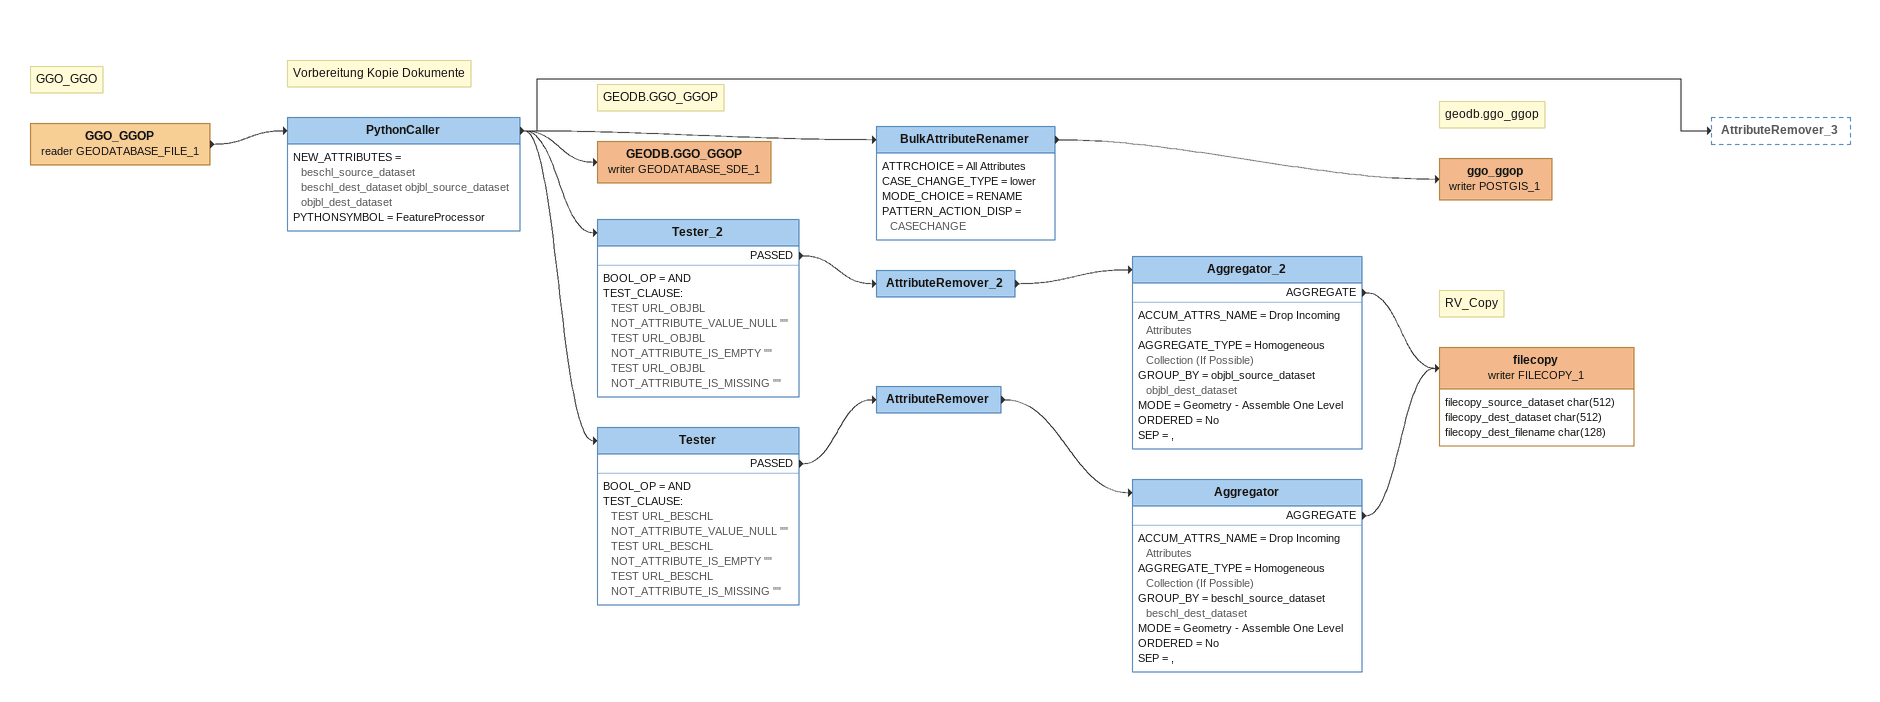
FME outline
Note: GGO_GGO
GGO_GGOP (reader GEODATABASE_FILE_1)
    -> PythonCaller
Note: Vorbereitung Kopie Dokumente
PythonCaller
    NEW_ATTRIBUTES = beschl_source_dataset beschl_dest_dataset objbl_source_dataset objbl_dest_dataset
    PYTHONSYMBOL = FeatureProcessor
    -> GEODB.GGO_GGOP (writer GEODATABASE_SDE_1)
    -> BulkAttributeRenamer
    -> Tester
    -> AttributeRemover_3
    -> Tester_2
Note: GEODB.GGO_GGOP
GEODB.GGO_GGOP (writer GEODATABASE_SDE_1)
BulkAttributeRenamer
    ATTRCHOICE = All Attributes
    CASE_CHANGE_TYPE = lower
    MODE_CHOICE = RENAME
    PATTERN_ACTION_DISP = CASECHANGE
    -> ggo_ggop (writer POSTGIS_1)
Note: geodb.ggo_ggop
ggo_ggop (writer POSTGIS_1)
Tester_2
    BOOL_OP = AND
    TEST_CLAUSE:
      TEST URL_OBJBL NOT_ATTRIBUTE_VALUE_NULL ""
      TEST URL_OBJBL NOT_ATTRIBUTE_IS_EMPTY ""
      TEST URL_OBJBL NOT_ATTRIBUTE_IS_MISSING ""
    PASSED -> AttributeRemover_2
AttributeRemover_2
    -> Aggregator_2
Aggregator_2
    ACCUM_ATTRS_NAME = Drop Incoming Attributes
    AGGREGATE_TYPE = Homogeneous Collection (If Possible)
    GROUP_BY = objbl_source_dataset objbl_dest_dataset
    MODE = Geometry - Assemble One Level
    ORDERED = No
    SEP = ,
    AGGREGATE -> filecopy (writer FILECOPY_1)
Tester
    BOOL_OP = AND
    TEST_CLAUSE:
      TEST URL_BESCHL NOT_ATTRIBUTE_VALUE_NULL ""
      TEST URL_BESCHL NOT_ATTRIBUTE_IS_EMPTY ""
      TEST URL_BESCHL NOT_ATTRIBUTE_IS_MISSING ""
    PASSED -> AttributeRemover
AttributeRemover
    -> Aggregator
Aggregator
    ACCUM_ATTRS_NAME = Drop Incoming Attributes
    AGGREGATE_TYPE = Homogeneous Collection (If Possible)
    GROUP_BY = beschl_source_dataset beschl_dest_dataset
    MODE = Geometry - Assemble One Level
    ORDERED = No
    SEP = ,
    AGGREGATE -> filecopy (writer FILECOPY_1)
Note: RV_Copy
filecopy (writer FILECOPY_1)
    attributes: filecopy_source_dataset char(512), filecopy_dest_dataset char(512), filecopy_dest_filename char(128)
